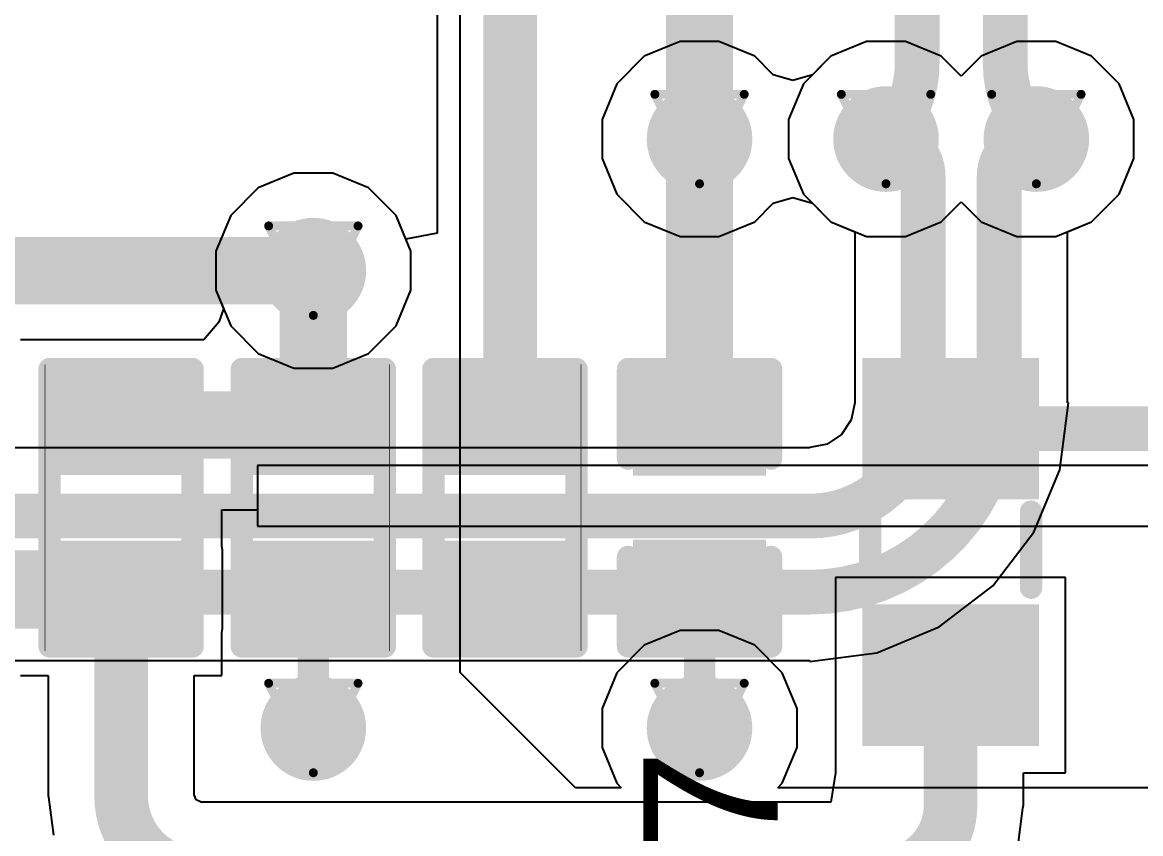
# Model space of a CAD drawing. Header units: inches. Extents: x 0 to 12.2, y 0 to 7.
# Drawn here: x 2.5551 to 2.8052, y 1.2097 to 1.3911 of the extents above; entities that cross this region are included whole.
import ezdxf

# ---------------------------------------------------------------- set-up
doc = ezdxf.new("R2010")
doc.units = ezdxf.units.IN
doc.header["$MEASUREMENT"] = 0
for name, color, linetype in [('Bottom Layer', 5, 'Continuous'), ('Drill Drawing', 1, 'Continuous'), ('Layer 1', 16, 'Continuous'), ('Layer 2', 76, 'Continuous'), ('Top Layer', 1, 'Continuous'), ('Top Overlay', 2, 'Continuous'), ('Top Paste', 8, 'Continuous'), ('Top Solder', 216, 'Continuous'), ('Via Holes', 16, 'Continuous')]:
    doc.layers.add(name, color=color, linetype=linetype)
doc.styles.add('Arial', font='', dxfattribs={"height": 0.2})
doc.styles.get('Arial').set_extended_font_data('Arial')

# ---------------------------------------------------------------- blocks, each defined once
blk = doc.blocks.new('R___0402_77')
at = {"layer": 'Top Layer'}
for points in [[(-0.0275, -0.0125), (-0.0275, 0.0125), (-0.0095, 0.0125), (-0.0095, -0.0125)], [(0.0095, -0.0125), (0.0095, 0.0125), (0.0275, 0.0125), (0.0275, -0.0125)]]:
    blk.add_hatch(color=1, dxfattribs=at).paths.add_polyline_path(points)
at = {"layer": 'Top Paste'}
for points in [[(-0.0275, -0.0125), (-0.0275, 0.0125), (-0.0095, 0.0125), (-0.0095, -0.0125)], [(0.0095, -0.0125), (0.0095, 0.0125), (0.0275, 0.0125), (0.0275, -0.0125)]]:
    blk.add_hatch(color=8, dxfattribs=at).paths.add_polyline_path(points)
at = {"layer": 'Top Solder'}
for points in [[(-0.02967, -0.01467), (-0.02967, 0.01467), (-0.00733, 0.01467), (-0.00733, -0.01467)], [(0.00733, -0.01467), (0.00733, 0.01467), (0.02967, 0.01467), (0.02967, -0.01467)]]:
    blk.add_hatch(color=216, dxfattribs=at).paths.add_polyline_path(points)
at = {"layer": 'Top Overlay'}
for points in [[(-0.031, 0.016, 0.005, 0.005, 0), (-0.031, -0.016, 0.005, 0.005, 0)], [(-0.031, 0.016, 0.005, 0.005, 0), (0.031, 0.016, 0.005, 0.005, 0)], [(0.031, 0.016, 0.005, 0.005, 0), (0.031, -0.016, 0.005, 0.005, 0)], [(0.031, -0.016, 0.005, 0.005, 0), (-0.031, -0.016, 0.005, 0.005, 0)], [(-0.032, -0.017, 0.000127, 0.000127, 0), (0.032, -0.017, 0.000127, 0.000127, 0)]]:
    blk.add_lwpolyline(points, format="xyseb", dxfattribs=at)
for points in [[(-0.03225, 0.016, 0.0025, 0.0025, 1), (-0.02975, 0.016, 0.0025, 0.0025, 1)], [(-0.03225, 0.016, 0.0025, 0.0025, 1), (-0.02975, 0.016, 0.0025, 0.0025, 1)], [(0.02975, 0.016, 0.0025, 0.0025, 1), (0.03225, 0.016, 0.0025, 0.0025, 1)], [(0.02975, 0.016, 0.0025, 0.0025, 1), (0.03225, 0.016, 0.0025, 0.0025, 1)], [(-0.03225, -0.016, 0.0025, 0.0025, 1), (-0.02975, -0.016, 0.0025, 0.0025, 1)], [(-0.03225, -0.016, 0.0025, 0.0025, 1), (-0.02975, -0.016, 0.0025, 0.0025, 1)], [(0.02975, -0.016, 0.0025, 0.0025, 1), (0.03225, -0.016, 0.0025, 0.0025, 1)], [(0.02975, -0.016, 0.0025, 0.0025, 1), (0.03225, -0.016, 0.0025, 0.0025, 1)], [(-0.03203, -0.017, 0.0000635, 0.0000635, 1), (-0.03197, -0.017, 0.0000635, 0.0000635, 1)], [(0.03197, -0.017, 0.0000635, 0.0000635, 1), (0.03203, -0.017, 0.0000635, 0.0000635, 1)]]:
    blk.add_lwpolyline(points, format="xyseb", close=True, dxfattribs=at)
blk = doc.blocks.new('R___0402_96')
at = {"layer": 'Top Layer'}
for points in [[(-0.0275, -0.0125), (-0.0275, 0.0125), (-0.0095, 0.0125), (-0.0095, -0.0125)], [(0.0095, -0.0125), (0.0095, 0.0125), (0.0275, 0.0125), (0.0275, -0.0125)]]:
    blk.add_hatch(color=1, dxfattribs=at).paths.add_polyline_path(points)
at = {"layer": 'Top Paste'}
for points in [[(-0.0275, -0.0125), (-0.0275, 0.0125), (-0.0095, 0.0125), (-0.0095, -0.0125)], [(0.0095, -0.0125), (0.0095, 0.0125), (0.0275, 0.0125), (0.0275, -0.0125)]]:
    blk.add_hatch(color=8, dxfattribs=at).paths.add_polyline_path(points)
at = {"layer": 'Top Solder'}
for points in [[(-0.02967, -0.01467), (-0.02967, 0.01467), (-0.00733, 0.01467), (-0.00733, -0.01467)], [(0.00733, -0.01467), (0.00733, 0.01467), (0.02967, 0.01467), (0.02967, -0.01467)]]:
    blk.add_hatch(color=216, dxfattribs=at).paths.add_polyline_path(points)
at = {"layer": 'Top Overlay'}
for points in [[(-0.031, 0.016, 0.005, 0.005, 0), (-0.031, -0.016, 0.005, 0.005, 0)], [(-0.031, 0.016, 0.005, 0.005, 0), (0.031, 0.016, 0.005, 0.005, 0)], [(0.031, 0.016, 0.005, 0.005, 0), (0.031, -0.016, 0.005, 0.005, 0)], [(-0.031, -0.016, 0.005, 0.005, 0), (0.031, -0.016, 0.005, 0.005, 0)], [(-0.032, -0.017, 0.000127, 0.000127, 0), (0.032, -0.017, 0.000127, 0.000127, 0)]]:
    blk.add_lwpolyline(points, format="xyseb", dxfattribs=at)
for points in [[(-0.03225, 0.016, 0.0025, 0.0025, 1), (-0.02975, 0.016, 0.0025, 0.0025, 1)], [(-0.03225, 0.016, 0.0025, 0.0025, 1), (-0.02975, 0.016, 0.0025, 0.0025, 1)], [(0.02975, 0.016, 0.0025, 0.0025, 1), (0.03225, 0.016, 0.0025, 0.0025, 1)], [(0.02975, 0.016, 0.0025, 0.0025, 1), (0.03225, 0.016, 0.0025, 0.0025, 1)], [(-0.03225, -0.016, 0.0025, 0.0025, 1), (-0.02975, -0.016, 0.0025, 0.0025, 1)], [(-0.03225, -0.016, 0.0025, 0.0025, 1), (-0.02975, -0.016, 0.0025, 0.0025, 1)], [(0.02975, -0.016, 0.0025, 0.0025, 1), (0.03225, -0.016, 0.0025, 0.0025, 1)], [(0.02975, -0.016, 0.0025, 0.0025, 1), (0.03225, -0.016, 0.0025, 0.0025, 1)], [(-0.03203, -0.017, 0.0000635, 0.0000635, 1), (-0.03197, -0.017, 0.0000635, 0.0000635, 1)], [(0.03197, -0.017, 0.0000635, 0.0000635, 1), (0.03203, -0.017, 0.0000635, 0.0000635, 1)]]:
    blk.add_lwpolyline(points, format="xyseb", close=True, dxfattribs=at)
blk = doc.blocks.new('R___0402_97')
at = {"layer": 'Top Layer'}
for points in [[(-0.0275, -0.0125), (-0.0275, 0.0125), (-0.0095, 0.0125), (-0.0095, -0.0125)], [(0.0095, -0.0125), (0.0095, 0.0125), (0.0275, 0.0125), (0.0275, -0.0125)]]:
    blk.add_hatch(color=1, dxfattribs=at).paths.add_polyline_path(points)
at = {"layer": 'Top Paste'}
for points in [[(-0.0275, -0.0125), (-0.0275, 0.0125), (-0.0095, 0.0125), (-0.0095, -0.0125)], [(0.0095, -0.0125), (0.0095, 0.0125), (0.0275, 0.0125), (0.0275, -0.0125)]]:
    blk.add_hatch(color=8, dxfattribs=at).paths.add_polyline_path(points)
at = {"layer": 'Top Solder'}
for points in [[(-0.02967, -0.01467), (-0.02967, 0.01467), (-0.00733, 0.01467), (-0.00733, -0.01467)], [(0.00733, -0.01467), (0.00733, 0.01467), (0.02967, 0.01467), (0.02967, -0.01467)]]:
    blk.add_hatch(color=216, dxfattribs=at).paths.add_polyline_path(points)
at = {"layer": 'Top Overlay'}
for points in [[(-0.031, -0.016, 0.005, 0.005, 0), (-0.031, 0.016, 0.005, 0.005, 0)], [(0.031, 0.016, 0.005, 0.005, 0), (-0.031, 0.016, 0.005, 0.005, 0)], [(0.031, -0.016, 0.005, 0.005, 0), (0.031, 0.016, 0.005, 0.005, 0)], [(0.031, -0.016, 0.005, 0.005, 0), (-0.031, -0.016, 0.005, 0.005, 0)], [(0.032, -0.017, 0.000127, 0.000127, 0), (-0.032, -0.017, 0.000127, 0.000127, 0)]]:
    blk.add_lwpolyline(points, format="xyseb", dxfattribs=at)
for points in [[(-0.03225, 0.016, 0.0025, 0.0025, 1), (-0.02975, 0.016, 0.0025, 0.0025, 1)], [(-0.03225, 0.016, 0.0025, 0.0025, 1), (-0.02975, 0.016, 0.0025, 0.0025, 1)], [(0.02975, 0.016, 0.0025, 0.0025, 1), (0.03225, 0.016, 0.0025, 0.0025, 1)], [(0.02975, 0.016, 0.0025, 0.0025, 1), (0.03225, 0.016, 0.0025, 0.0025, 1)], [(-0.03225, -0.016, 0.0025, 0.0025, 1), (-0.02975, -0.016, 0.0025, 0.0025, 1)], [(-0.03225, -0.016, 0.0025, 0.0025, 1), (-0.02975, -0.016, 0.0025, 0.0025, 1)], [(0.02975, -0.016, 0.0025, 0.0025, 1), (0.03225, -0.016, 0.0025, 0.0025, 1)], [(0.02975, -0.016, 0.0025, 0.0025, 1), (0.03225, -0.016, 0.0025, 0.0025, 1)], [(-0.03203, -0.017, 0.0000635, 0.0000635, 1), (-0.03197, -0.017, 0.0000635, 0.0000635, 1)], [(0.03197, -0.017, 0.0000635, 0.0000635, 1), (0.03203, -0.017, 0.0000635, 0.0000635, 1)]]:
    blk.add_lwpolyline(points, format="xyseb", close=True, dxfattribs=at)
blk = doc.blocks.new('IND_0603__1608_M_______196')
at = {"layer": 'Top Layer'}
for points in [[(-0.03937, 0.01575), (-0.01575, 0.01575), (-0.01575, -0.01575), (-0.03937, -0.01575)], [(0.01575, 0.01575), (0.03937, 0.01575), (0.03937, -0.01575), (0.01575, -0.01575)]]:
    blk.add_hatch(color=1, dxfattribs=at).paths.add_polyline_path(points)
at = {"layer": 'Top Paste'}
for points in [[(-0.03937, 0.01575), (-0.01575, 0.01575), (-0.01575, -0.01575), (-0.03937, -0.01575)], [(0.01575, 0.01575), (0.03937, 0.01575), (0.03937, -0.01575), (0.01575, -0.01575)]]:
    blk.add_hatch(color=8, dxfattribs=at).paths.add_polyline_path(points)
at = {"layer": 'Top Solder'}
for points in [[(-0.04337, 0.01975), (-0.01175, 0.01975), (-0.01175, -0.01975), (-0.04337, -0.01975)], [(0.01175, 0.01975), (0.04337, 0.01975), (0.04337, -0.01975), (0.01175, -0.01975)]]:
    blk.add_hatch(color=216, dxfattribs=at).paths.add_polyline_path(points)
at = {"layer": 'Top Overlay'}
for points in [[(0.009, 0.018, 0.005, 0.005, 0), (-0.008, 0.018, 0.005, 0.005, 0)], [(0.009, -0.018, 0.005, 0.005, 0), (-0.008, -0.018, 0.005, 0.005, 0)]]:
    blk.add_lwpolyline(points, format="xyseb", dxfattribs=at)
for points in [[(-0.00925, 0.018, 0.0025, 0.0025, 1), (-0.00675, 0.018, 0.0025, 0.0025, 1)], [(0.00775, 0.018, 0.0025, 0.0025, 1), (0.01025, 0.018, 0.0025, 0.0025, 1)], [(-0.00925, -0.018, 0.0025, 0.0025, 1), (-0.00675, -0.018, 0.0025, 0.0025, 1)], [(0.00775, -0.018, 0.0025, 0.0025, 1), (0.01025, -0.018, 0.0025, 0.0025, 1)]]:
    blk.add_lwpolyline(points, format="xyseb", close=True, dxfattribs=at)
blk = doc.blocks.new('C___0402_239')
at = {"layer": 'Top Layer'}
for points in [[(-0.0275, -0.0125), (-0.0275, 0.0125), (-0.0095, 0.0125), (-0.0095, -0.0125)], [(0.0095, -0.0125), (0.0095, 0.0125), (0.0275, 0.0125), (0.0275, -0.0125)]]:
    blk.add_hatch(color=1, dxfattribs=at).paths.add_polyline_path(points)
at = {"layer": 'Top Paste'}
for points in [[(-0.0275, -0.0125), (-0.0275, 0.0125), (-0.0095, 0.0125), (-0.0095, -0.0125)], [(0.0095, -0.0125), (0.0095, 0.0125), (0.0275, 0.0125), (0.0275, -0.0125)]]:
    blk.add_hatch(color=8, dxfattribs=at).paths.add_polyline_path(points)
at = {"layer": 'Top Solder'}
for points in [[(-0.02986, -0.01486), (-0.02986, 0.01486), (-0.00714, 0.01486), (-0.00714, -0.01486)], [(0.00714, -0.01486), (0.00714, 0.01486), (0.02986, 0.01486), (0.02986, -0.01486)]]:
    blk.add_hatch(color=216, dxfattribs=at).paths.add_polyline_path(points)
at = {"layer": 'Top Overlay'}
for points in [[(-0.031, 0.016, 0.005, 0.005, 0), (-0.011, 0.016, 0.005, 0.005, 0)], [(-0.031, 0.016, 0.005, 0.005, 0), (-0.031, -0.016, 0.005, 0.005, 0)], [(0.011, 0.016, 0.005, 0.005, 0), (0.031, 0.016, 0.005, 0.005, 0)], [(0.031, 0.016, 0.005, 0.005, 0), (0.031, -0.016, 0.005, 0.005, 0)], [(-0.011, -0.016, 0.005, 0.005, 0), (-0.031, -0.016, 0.005, 0.005, 0)], [(0.031, -0.016, 0.005, 0.005, 0), (0.011, -0.016, 0.005, 0.005, 0)]]:
    blk.add_lwpolyline(points, format="xyseb", dxfattribs=at)
for points in [[(-0.03225, 0.016, 0.0025, 0.0025, 1), (-0.02975, 0.016, 0.0025, 0.0025, 1)], [(-0.03225, 0.016, 0.0025, 0.0025, 1), (-0.02975, 0.016, 0.0025, 0.0025, 1)], [(-0.01225, 0.016, 0.0025, 0.0025, 1), (-0.00975, 0.016, 0.0025, 0.0025, 1)], [(0.00975, 0.016, 0.0025, 0.0025, 1), (0.01225, 0.016, 0.0025, 0.0025, 1)], [(0.02975, 0.016, 0.0025, 0.0025, 1), (0.03225, 0.016, 0.0025, 0.0025, 1)], [(0.02975, 0.016, 0.0025, 0.0025, 1), (0.03225, 0.016, 0.0025, 0.0025, 1)], [(-0.03225, -0.016, 0.0025, 0.0025, 1), (-0.02975, -0.016, 0.0025, 0.0025, 1)], [(-0.03225, -0.016, 0.0025, 0.0025, 1), (-0.02975, -0.016, 0.0025, 0.0025, 1)], [(-0.01225, -0.016, 0.0025, 0.0025, 1), (-0.00975, -0.016, 0.0025, 0.0025, 1)], [(0.00975, -0.016, 0.0025, 0.0025, 1), (0.01225, -0.016, 0.0025, 0.0025, 1)], [(0.02975, -0.016, 0.0025, 0.0025, 1), (0.03225, -0.016, 0.0025, 0.0025, 1)], [(0.02975, -0.016, 0.0025, 0.0025, 1), (0.03225, -0.016, 0.0025, 0.0025, 1)]]:
    blk.add_lwpolyline(points, format="xyseb", close=True, dxfattribs=at)

msp = doc.modelspace()

# ---------------------------------------------------------------- hatches: boundary and pattern name
at = {"layer": 'Bottom Layer'}
h = msp.add_hatch(color=5, dxfattribs=at)
edge = h.paths.add_edge_path()
edge.add_arc((2.70652, 1.365), 0.01181, 0, 360)
h = msp.add_hatch(color=5, dxfattribs=at)
edge = h.paths.add_edge_path()
edge.add_arc((2.74823, 1.365), 0.01181, 0, 360)
h = msp.add_hatch(color=5, dxfattribs=at)
edge = h.paths.add_edge_path()
edge.add_arc((2.78186, 1.365), 0.01181, 0, 360)
h = msp.add_hatch(color=5, dxfattribs=at)
edge = h.paths.add_edge_path()
edge.add_arc((2.62014, 1.33558), 0.01181, 0, 360)
h = msp.add_hatch(color=5, dxfattribs=at)
edge = h.paths.add_edge_path()
edge.add_arc((2.62014, 1.23334), 0.01181, 0, 360)
h = msp.add_hatch(color=5, dxfattribs=at)
edge = h.paths.add_edge_path()
edge.add_arc((2.70652, 1.23334), 0.01181, 0, 360)
at = {"layer": 'Layer 1'}
h = msp.add_hatch(color=16, dxfattribs=at)
edge = h.paths.add_edge_path()
edge.add_arc((2.70652, 1.365), 0.01181, 0, 360)
h = msp.add_hatch(color=16, dxfattribs=at)
edge = h.paths.add_edge_path()
edge.add_arc((2.74823, 1.365), 0.01181, 0, 360)
h = msp.add_hatch(color=16, dxfattribs=at)
edge = h.paths.add_edge_path()
edge.add_arc((2.78186, 1.365), 0.01181, 0, 360)
h = msp.add_hatch(color=16, dxfattribs=at)
edge = h.paths.add_edge_path()
edge.add_arc((2.62014, 1.33558), 0.01181, 0, 360)
h = msp.add_hatch(color=16, dxfattribs=at)
edge = h.paths.add_edge_path()
edge.add_arc((2.62014, 1.23334), 0.01181, 0, 360)
h = msp.add_hatch(color=16, dxfattribs=at)
edge = h.paths.add_edge_path()
edge.add_arc((2.70652, 1.23334), 0.01181, 0, 360)
at = {"layer": 'Layer 2'}
h = msp.add_hatch(color=76, dxfattribs=at)
edge = h.paths.add_edge_path()
edge.add_arc((2.70652, 1.365), 0.01181, 0, 360)
h = msp.add_hatch(color=76, dxfattribs=at)
edge = h.paths.add_edge_path()
edge.add_arc((2.74823, 1.365), 0.01181, 0, 360)
h = msp.add_hatch(color=76, dxfattribs=at)
edge = h.paths.add_edge_path()
edge.add_arc((2.78186, 1.365), 0.01181, 0, 360)
h = msp.add_hatch(color=76, dxfattribs=at)
edge = h.paths.add_edge_path()
edge.add_arc((2.62014, 1.33558), 0.01181, 0, 360)
h = msp.add_hatch(color=76, dxfattribs=at)
edge = h.paths.add_edge_path()
edge.add_arc((2.62014, 1.23334), 0.01181, 0, 360)
h = msp.add_hatch(color=76, dxfattribs=at)
edge = h.paths.add_edge_path()
edge.add_arc((2.70652, 1.23334), 0.01181, 0, 360)
at = {"layer": 'Top Layer'}
h = msp.add_hatch(color=1, dxfattribs=at)
edge = h.paths.add_edge_path()
edge.add_arc((2.70652, 1.365), 0.01181, 0, 360)
h = msp.add_hatch(color=1, dxfattribs=at)
edge = h.paths.add_edge_path()
edge.add_arc((2.74823, 1.365), 0.01181, 0, 360)
h = msp.add_hatch(color=1, dxfattribs=at)
edge = h.paths.add_edge_path()
edge.add_arc((2.78186, 1.365), 0.01181, 0, 360)
h = msp.add_hatch(color=1, dxfattribs=at)
edge = h.paths.add_edge_path()
edge.add_arc((2.62014, 1.33558), 0.01181, 0, 360)
msp.add_hatch(color=1, dxfattribs=at).paths.add_polyline_path([(2.422, 1.25558), (2.58964, 1.25558), (2.58964, 1.27308), (2.422, 1.27308)])
h = msp.add_hatch(color=1, dxfattribs=at)
edge = h.paths.add_edge_path()
edge.add_arc((2.62014, 1.23334), 0.01181, 0, 360)
h = msp.add_hatch(color=1, dxfattribs=at)
edge = h.paths.add_edge_path()
edge.add_arc((2.70652, 1.23334), 0.01181, 0, 360)
at = {"layer": 'Via Holes'}
h = msp.add_hatch(color=7, dxfattribs=at)
edge = h.paths.add_edge_path()
edge.add_arc((2.70652, 1.365), 0.00591, 0, 360)
h = msp.add_hatch(color=7, dxfattribs=at)
edge = h.paths.add_edge_path()
edge.add_arc((2.74823, 1.365), 0.00591, 0, 360)
h = msp.add_hatch(color=7, dxfattribs=at)
edge = h.paths.add_edge_path()
edge.add_arc((2.78186, 1.365), 0.00591, 0, 360)
h = msp.add_hatch(color=7, dxfattribs=at)
edge = h.paths.add_edge_path()
edge.add_arc((2.62014, 1.33558), 0.00591, 0, 360)
h = msp.add_hatch(color=7, dxfattribs=at)
edge = h.paths.add_edge_path()
edge.add_arc((2.62014, 1.23334), 0.00591, 0, 360)
h = msp.add_hatch(color=7, dxfattribs=at)
edge = h.paths.add_edge_path()
edge.add_arc((2.70652, 1.23334), 0.00591, 0, 360)

# ---------------------------------------------------------------- linework, layer by layer
at = {"layer": 'Bottom Layer'}
for p, q in [((2.70218, 1.38681), (2.69416, 1.38349)), ((2.71086, 1.38681), (2.70218, 1.38681)), ((2.71887, 1.38349), (2.71086, 1.38681)), ((2.7439, 1.38681), (2.73588, 1.38349)), ((2.75257, 1.38681), (2.7439, 1.38681)), ((2.76059, 1.38349), (2.75257, 1.38681)), ((2.77752, 1.38681), (2.7695, 1.38349)), ((2.78619, 1.38681), (2.77752, 1.38681)), ((2.79421, 1.38349), (2.78619, 1.38681)), ((2.69416, 1.38349), (2.68803, 1.37735)), ((2.723, 1.37936), (2.71887, 1.38349)), ((2.73588, 1.38349), (2.73175, 1.37936)), ((2.76504, 1.37903), (2.76059, 1.38349)), ((2.7695, 1.38349), (2.76504, 1.37903)), ((2.80035, 1.37735), (2.79421, 1.38349)), ((2.72738, 1.37806), (2.723, 1.37936)), ((2.73175, 1.37936), (2.72738, 1.37806)), ((2.68803, 1.37735), (2.68471, 1.36934)), ((2.80367, 1.36934), (2.80035, 1.37735)), ((2.68471, 1.36934), (2.68471, 1.36066)), ((2.80367, 1.36066), (2.80367, 1.36934)), ((2.68471, 1.36066), (2.68803, 1.35265)), ((2.80035, 1.35265), (2.80367, 1.36066)), ((2.6158, 1.35739), (2.60778, 1.35407)), ((2.62448, 1.35739), (2.6158, 1.35739)), ((2.63249, 1.35407), (2.62448, 1.35739)), ((2.60778, 1.35407), (2.60165, 1.34793)), ((2.63863, 1.34793), (2.63249, 1.35407)), ((2.68803, 1.35265), (2.69416, 1.34651)), ((2.723, 1.35064), (2.72738, 1.35194)), ((2.72738, 1.35194), (2.73175, 1.35064)), ((2.79421, 1.34651), (2.80035, 1.35265)), ((2.71887, 1.34651), (2.723, 1.35064)), ((2.73175, 1.35064), (2.73588, 1.34651)), ((2.60165, 1.34793), (2.59833, 1.33992)), ((2.64195, 1.33992), (2.63863, 1.34793)), ((2.69416, 1.34651), (2.70218, 1.34319)), ((2.71086, 1.34319), (2.71887, 1.34651)), ((2.73588, 1.34651), (2.74125, 1.34428)), ((2.78884, 1.34428), (2.79421, 1.34651)), ((2.70218, 1.34319), (2.71086, 1.34319)), ((2.74125, 1.34428), (2.74125, 1.30604)), ((2.78884, 1.30604), (2.78884, 1.34428)), ((2.59833, 1.33992), (2.59833, 1.33124)), ((2.64195, 1.33124), (2.64195, 1.33992)), ((2.59833, 1.33124), (2.60165, 1.32322)), ((2.63863, 1.32322), (2.64195, 1.33124)), ((2.60165, 1.32322), (2.60778, 1.31709)), ((2.63249, 1.31709), (2.63863, 1.32322)), ((2.60778, 1.31709), (2.6158, 1.31377)), ((2.62448, 1.31377), (2.63249, 1.31709)), ((2.6158, 1.31377), (2.62448, 1.31377)), ((2.74124, 1.30604), (2.74047, 1.3022)), ((2.74125, 1.30604), (2.74124, 1.30604)), ((2.78707, 1.29107), (2.78904, 1.30604)), ((2.78904, 1.30604), (2.78884, 1.30604)), ((2.74047, 1.3022), (2.7383, 1.29895)), ((2.7383, 1.29895), (2.73505, 1.29678)), ((2.73121, 1.296), (2.41359, 1.296)), ((2.73505, 1.29678), (2.73121, 1.29602)), ((2.73121, 1.29602), (2.73121, 1.296)), ((2.78129, 1.27713), (2.78707, 1.29107)), ((2.7721, 1.26515), (2.78129, 1.27713)), ((2.76013, 1.25596), (2.7721, 1.26515)), ((2.74618, 1.25018), (2.76013, 1.25596)), ((2.41359, 1.24841), (2.73121, 1.24841)), ((2.73121, 1.24821), (2.74618, 1.25018)), ((2.73121, 1.24841), (2.73121, 1.24821))]:
    msp.add_line(p, q, dxfattribs=at)
for points in [[(2.74823, 1.365, 0.01, 0.01, -0.414214), (2.75654, 1.35669, 0.01, 0.01, 0)], [(2.77354, 1.35669, 0.01, 0.01, -0.414214), (2.78186, 1.365, 0.01, 0.01, 0)], [(2.75654, 1.30604, 0.01, 0.01, 0), (2.75654, 1.35669, 0.01, 0.01, 0)], [(2.77354, 1.30604, 0.01, 0.01, 0), (2.77354, 1.35669, 0.01, 0.01, 0)], [(2.77354, 1.30604, 0.01, 0.01, -0.414214), (2.73121, 1.26371, 0.01, 0.01, 0)], [(2.75654, 1.30604, 0.01, 0.01, -0.414214), (2.73121, 1.28071, 0.01, 0.01, 0)], [(2.43857, 1.28071, 0.01, 0.01, 0), (2.60459, 1.28071, 0.01, 0.01, 0)], [(2.60459, 1.28071, 0.01, 0.01, 0), (2.73121, 1.28071, 0.01, 0.01, 0)], [(2.41359, 1.26371, 0.01, 0.01, 0), (2.73121, 1.26371, 0.01, 0.01, 0)]]:
    msp.add_lwpolyline(points, format="xyseb", dxfattribs=at)
for points in [[(2.74573, 1.365, 0.005, 0.005, 1), (2.75073, 1.365, 0.005, 0.005, 1)], [(2.77936, 1.365, 0.005, 0.005, 1), (2.78436, 1.365, 0.005, 0.005, 1)], [(2.75404, 1.35669, 0.005, 0.005, 1), (2.75904, 1.35669, 0.005, 0.005, 1)], [(2.75404, 1.35669, 0.005, 0.005, 1), (2.75904, 1.35669, 0.005, 0.005, 1)], [(2.77104, 1.35669, 0.005, 0.005, 1), (2.77604, 1.35669, 0.005, 0.005, 1)], [(2.77104, 1.35669, 0.005, 0.005, 1), (2.77604, 1.35669, 0.005, 0.005, 1)], [(2.75404, 1.30604, 0.005, 0.005, 1), (2.75904, 1.30604, 0.005, 0.005, 1)], [(2.75404, 1.30604, 0.005, 0.005, 1), (2.75904, 1.30604, 0.005, 0.005, 1)], [(2.77104, 1.30604, 0.005, 0.005, 1), (2.77604, 1.30604, 0.005, 0.005, 1)], [(2.77104, 1.30604, 0.005, 0.005, 1), (2.77604, 1.30604, 0.005, 0.005, 1)], [(2.60209, 1.28071, 0.005, 0.005, 1), (2.60709, 1.28071, 0.005, 0.005, 1)], [(2.60209, 1.28071, 0.005, 0.005, 1), (2.60709, 1.28071, 0.005, 0.005, 1)], [(2.72871, 1.28071, 0.005, 0.005, 1), (2.73371, 1.28071, 0.005, 0.005, 1)], [(2.72871, 1.28071, 0.005, 0.005, 1), (2.73371, 1.28071, 0.005, 0.005, 1)], [(2.72871, 1.26371, 0.005, 0.005, 1), (2.73371, 1.26371, 0.005, 0.005, 1)], [(2.72871, 1.26371, 0.005, 0.005, 1), (2.73371, 1.26371, 0.005, 0.005, 1)]]:
    msp.add_lwpolyline(points, format="xyseb", close=True, dxfattribs=at)
at = {"layer": 'Drill Drawing'}
for points in [[(2.69652, 1.375, 0.002, 0.002, 0), (2.71652, 1.375, 0.002, 0.002, 0)], [(2.69652, 1.375, 0.002, 0.002, 0), (2.70652, 1.355, 0.002, 0.002, 0)], [(2.70652, 1.355, 0.002, 0.002, 0), (2.71652, 1.375, 0.002, 0.002, 0)], [(2.73823, 1.375, 0.002, 0.002, 0), (2.75823, 1.375, 0.002, 0.002, 0)], [(2.73823, 1.375, 0.002, 0.002, 0), (2.74823, 1.355, 0.002, 0.002, 0)], [(2.74823, 1.355, 0.002, 0.002, 0), (2.75823, 1.375, 0.002, 0.002, 0)], [(2.77186, 1.375, 0.002, 0.002, 0), (2.79186, 1.375, 0.002, 0.002, 0)], [(2.77186, 1.375, 0.002, 0.002, 0), (2.78186, 1.355, 0.002, 0.002, 0)], [(2.78186, 1.355, 0.002, 0.002, 0), (2.79186, 1.375, 0.002, 0.002, 0)], [(2.61014, 1.34558, 0.002, 0.002, 0), (2.63014, 1.34558, 0.002, 0.002, 0)], [(2.61014, 1.34558, 0.002, 0.002, 0), (2.62014, 1.32558, 0.002, 0.002, 0)], [(2.62014, 1.32558, 0.002, 0.002, 0), (2.63014, 1.34558, 0.002, 0.002, 0)], [(2.61014, 1.24334, 0.002, 0.002, 0), (2.63014, 1.24334, 0.002, 0.002, 0)], [(2.61014, 1.24334, 0.002, 0.002, 0), (2.62014, 1.22334, 0.002, 0.002, 0)], [(2.62014, 1.22334, 0.002, 0.002, 0), (2.63014, 1.24334, 0.002, 0.002, 0)], [(2.69652, 1.24334, 0.002, 0.002, 0), (2.71652, 1.24334, 0.002, 0.002, 0)], [(2.69652, 1.24334, 0.002, 0.002, 0), (2.70652, 1.22334, 0.002, 0.002, 0)], [(2.70652, 1.22334, 0.002, 0.002, 0), (2.71652, 1.24334, 0.002, 0.002, 0)]]:
    msp.add_lwpolyline(points, format="xyseb", dxfattribs=at)
for points in [[(2.69602, 1.375, 0.001, 0.001, 1), (2.69702, 1.375, 0.001, 0.001, 1)], [(2.69602, 1.375, 0.001, 0.001, 1), (2.69702, 1.375, 0.001, 0.001, 1)], [(2.71602, 1.375, 0.001, 0.001, 1), (2.71702, 1.375, 0.001, 0.001, 1)], [(2.71602, 1.375, 0.001, 0.001, 1), (2.71702, 1.375, 0.001, 0.001, 1)], [(2.73773, 1.375, 0.001, 0.001, 1), (2.73873, 1.375, 0.001, 0.001, 1)], [(2.73773, 1.375, 0.001, 0.001, 1), (2.73873, 1.375, 0.001, 0.001, 1)], [(2.75773, 1.375, 0.001, 0.001, 1), (2.75873, 1.375, 0.001, 0.001, 1)], [(2.75773, 1.375, 0.001, 0.001, 1), (2.75873, 1.375, 0.001, 0.001, 1)], [(2.77136, 1.375, 0.001, 0.001, 1), (2.77236, 1.375, 0.001, 0.001, 1)], [(2.77136, 1.375, 0.001, 0.001, 1), (2.77236, 1.375, 0.001, 0.001, 1)], [(2.79136, 1.375, 0.001, 0.001, 1), (2.79236, 1.375, 0.001, 0.001, 1)], [(2.79136, 1.375, 0.001, 0.001, 1), (2.79236, 1.375, 0.001, 0.001, 1)], [(2.70602, 1.355, 0.001, 0.001, 1), (2.70702, 1.355, 0.001, 0.001, 1)], [(2.70602, 1.355, 0.001, 0.001, 1), (2.70702, 1.355, 0.001, 0.001, 1)], [(2.74773, 1.355, 0.001, 0.001, 1), (2.74873, 1.355, 0.001, 0.001, 1)], [(2.74773, 1.355, 0.001, 0.001, 1), (2.74873, 1.355, 0.001, 0.001, 1)], [(2.78136, 1.355, 0.001, 0.001, 1), (2.78236, 1.355, 0.001, 0.001, 1)], [(2.78136, 1.355, 0.001, 0.001, 1), (2.78236, 1.355, 0.001, 0.001, 1)], [(2.60964, 1.34558, 0.001, 0.001, 1), (2.61064, 1.34558, 0.001, 0.001, 1)], [(2.60964, 1.34558, 0.001, 0.001, 1), (2.61064, 1.34558, 0.001, 0.001, 1)], [(2.62964, 1.34558, 0.001, 0.001, 1), (2.63064, 1.34558, 0.001, 0.001, 1)], [(2.62964, 1.34558, 0.001, 0.001, 1), (2.63064, 1.34558, 0.001, 0.001, 1)], [(2.61964, 1.32558, 0.001, 0.001, 1), (2.62064, 1.32558, 0.001, 0.001, 1)], [(2.61964, 1.32558, 0.001, 0.001, 1), (2.62064, 1.32558, 0.001, 0.001, 1)], [(2.60964, 1.24334, 0.001, 0.001, 1), (2.61064, 1.24334, 0.001, 0.001, 1)], [(2.60964, 1.24334, 0.001, 0.001, 1), (2.61064, 1.24334, 0.001, 0.001, 1)], [(2.62964, 1.24334, 0.001, 0.001, 1), (2.63064, 1.24334, 0.001, 0.001, 1)], [(2.62964, 1.24334, 0.001, 0.001, 1), (2.63064, 1.24334, 0.001, 0.001, 1)], [(2.69602, 1.24334, 0.001, 0.001, 1), (2.69702, 1.24334, 0.001, 0.001, 1)], [(2.69602, 1.24334, 0.001, 0.001, 1), (2.69702, 1.24334, 0.001, 0.001, 1)], [(2.71602, 1.24334, 0.001, 0.001, 1), (2.71702, 1.24334, 0.001, 0.001, 1)], [(2.71602, 1.24334, 0.001, 0.001, 1), (2.71702, 1.24334, 0.001, 0.001, 1)], [(2.61964, 1.22334, 0.001, 0.001, 1), (2.62064, 1.22334, 0.001, 0.001, 1)], [(2.61964, 1.22334, 0.001, 0.001, 1), (2.62064, 1.22334, 0.001, 0.001, 1)], [(2.70602, 1.22334, 0.001, 0.001, 1), (2.70702, 1.22334, 0.001, 0.001, 1)], [(2.70602, 1.22334, 0.001, 0.001, 1), (2.70702, 1.22334, 0.001, 0.001, 1)]]:
    msp.add_lwpolyline(points, format="xyseb", close=True, dxfattribs=at)
at = {"layer": 'Layer 1'}
for p, q in [((2.70218, 1.38681), (2.69416, 1.38349)), ((2.71086, 1.38681), (2.70218, 1.38681)), ((2.71887, 1.38349), (2.71086, 1.38681)), ((2.7439, 1.38681), (2.73588, 1.38349)), ((2.75257, 1.38681), (2.7439, 1.38681)), ((2.76059, 1.38349), (2.75257, 1.38681)), ((2.77752, 1.38681), (2.7695, 1.38349)), ((2.78619, 1.38681), (2.77752, 1.38681)), ((2.79421, 1.38349), (2.78619, 1.38681)), ((2.69416, 1.38349), (2.68803, 1.37735)), ((2.723, 1.37936), (2.71887, 1.38349)), ((2.73588, 1.38349), (2.73175, 1.37936)), ((2.76504, 1.37903), (2.76059, 1.38349)), ((2.7695, 1.38349), (2.76504, 1.37903)), ((2.80035, 1.37735), (2.79421, 1.38349)), ((2.72738, 1.37806), (2.723, 1.37936)), ((2.73175, 1.37936), (2.72738, 1.37806)), ((2.68803, 1.37735), (2.68471, 1.36934)), ((2.80367, 1.36934), (2.80035, 1.37735)), ((2.68471, 1.36934), (2.68471, 1.36066)), ((2.80367, 1.36066), (2.80367, 1.36934)), ((2.68471, 1.36066), (2.68803, 1.35265)), ((2.80035, 1.35265), (2.80367, 1.36066)), ((2.6158, 1.35739), (2.60778, 1.35407)), ((2.62448, 1.35739), (2.6158, 1.35739)), ((2.63249, 1.35407), (2.62448, 1.35739)), ((2.60778, 1.35407), (2.60165, 1.34793)), ((2.63863, 1.34793), (2.63249, 1.35407)), ((2.68803, 1.35265), (2.69416, 1.34651)), ((2.723, 1.35064), (2.72738, 1.35194)), ((2.72738, 1.35194), (2.73175, 1.35064)), ((2.76059, 1.34651), (2.76504, 1.35097)), ((2.76504, 1.35097), (2.7695, 1.34651)), ((2.79421, 1.34651), (2.80035, 1.35265)), ((2.71887, 1.34651), (2.723, 1.35064)), ((2.73175, 1.35064), (2.73588, 1.34651)), ((2.60165, 1.34793), (2.59833, 1.33992)), ((2.64195, 1.33992), (2.63863, 1.34793)), ((2.69416, 1.34651), (2.70218, 1.34319)), ((2.71086, 1.34319), (2.71887, 1.34651)), ((2.73588, 1.34651), (2.7439, 1.34319)), ((2.75257, 1.34319), (2.76059, 1.34651)), ((2.7695, 1.34651), (2.77752, 1.34319)), ((2.78619, 1.34319), (2.79421, 1.34651)), ((2.70218, 1.34319), (2.71086, 1.34319)), ((2.7439, 1.34319), (2.75257, 1.34319)), ((2.77752, 1.34319), (2.78619, 1.34319)), ((2.59833, 1.33992), (2.59833, 1.33124)), ((2.64195, 1.33124), (2.64195, 1.33992)), ((2.59833, 1.33124), (2.60165, 1.32322)), ((2.63863, 1.32322), (2.64195, 1.33124)), ((2.60165, 1.32322), (2.60778, 1.31709)), ((2.63249, 1.31709), (2.63863, 1.32322)), ((2.60778, 1.31709), (2.6158, 1.31377)), ((2.62448, 1.31377), (2.63249, 1.31709)), ((2.6158, 1.31377), (2.62448, 1.31377))]:
    msp.add_line(p, q, dxfattribs=at)
at = {"layer": 'Layer 2'}
for p, q in [((2.653, 1.24575), (2.653, 1.40808)), ((2.7439, 1.38681), (2.73588, 1.38349)), ((2.75257, 1.38681), (2.7439, 1.38681)), ((2.76059, 1.38349), (2.75257, 1.38681)), ((2.77752, 1.38681), (2.7695, 1.38349)), ((2.78619, 1.38681), (2.77752, 1.38681)), ((2.79421, 1.38349), (2.78619, 1.38681)), ((2.73588, 1.38349), (2.72974, 1.37735)), ((2.76504, 1.37903), (2.76059, 1.38349)), ((2.7695, 1.38349), (2.76504, 1.37903)), ((2.80035, 1.37735), (2.79421, 1.38349)), ((2.72974, 1.37735), (2.72642, 1.36934)), ((2.80367, 1.36934), (2.80035, 1.37735)), ((2.72642, 1.36934), (2.72642, 1.36066)), ((2.80367, 1.36066), (2.80367, 1.36934)), ((2.72642, 1.36066), (2.72974, 1.35265)), ((2.80035, 1.35265), (2.80367, 1.36066)), ((2.72974, 1.35265), (2.73588, 1.34651)), ((2.76059, 1.34651), (2.76504, 1.35097)), ((2.76504, 1.35097), (2.7695, 1.34651)), ((2.79421, 1.34651), (2.80035, 1.35265)), ((2.73588, 1.34651), (2.7439, 1.34319)), ((2.75257, 1.34319), (2.76059, 1.34651)), ((2.7695, 1.34651), (2.77752, 1.34319)), ((2.78619, 1.34319), (2.79421, 1.34651)), ((2.7439, 1.34319), (2.75257, 1.34319)), ((2.77752, 1.34319), (2.78619, 1.34319)), ((2.70218, 1.25515), (2.69416, 1.25183)), ((2.71086, 1.25515), (2.70218, 1.25515)), ((2.71887, 1.25183), (2.71086, 1.25515)), ((2.69416, 1.25183), (2.68803, 1.2457)), ((2.72501, 1.2457), (2.71887, 1.25183)), ((2.67875, 1.22), (2.653, 1.24575)), ((2.68803, 1.2457), (2.68471, 1.23768)), ((2.72833, 1.23768), (2.72501, 1.2457)), ((2.68471, 1.23768), (2.68471, 1.229)), ((2.72833, 1.229), (2.72833, 1.23768)), ((2.68471, 1.229), (2.68803, 1.22099)), ((2.72501, 1.22099), (2.72833, 1.229)), ((2.68803, 1.22099), (2.68901, 1.22)), ((2.72402, 1.22), (2.72501, 1.22099)), ((2.68901, 1.22), (2.67875, 1.22)), ((3.22, 1.22), (2.72402, 1.22))]:
    msp.add_line(p, q, dxfattribs=at)
msp.add_lwpolyline([(2.39325, 1.33558, 0.015, 0.015, 0), (2.62014, 1.33558, 0.015, 0.015, 0)], format="xyseb", dxfattribs=at)
msp.add_lwpolyline([(2.61639, 1.33558, 0.0075, 0.0075, 1), (2.62389, 1.33558, 0.0075, 0.0075, 1)], format="xyseb", close=True, dxfattribs=at)
at = {"layer": 'Top Layer'}
for p, q in [((2.64784, 1.47688), (2.64784, 1.34398)), ((2.6158, 1.35739), (2.60778, 1.35407)), ((2.62448, 1.35739), (2.6158, 1.35739)), ((2.63249, 1.35407), (2.62448, 1.35739)), ((2.60778, 1.35407), (2.60165, 1.34793)), ((2.63863, 1.34793), (2.63249, 1.35407)), ((2.60165, 1.34793), (2.59833, 1.33992)), ((2.64084, 1.34259), (2.63863, 1.34793)), ((2.64784, 1.34398), (2.64084, 1.34259)), ((2.59833, 1.33992), (2.59833, 1.33124)), ((2.59833, 1.33124), (2.60005, 1.32708)), ((2.60005, 1.32708), (2.599, 1.32405)), ((2.599, 1.32405), (2.59565, 1.32008)), ((2.59565, 1.32008), (2.55464, 1.32008)), ((2.60764, 1.292), (2.60764, 1.27846)), ((3.01909, 1.292), (2.60764, 1.292)), ((2.59964, 1.27406), (2.59964, 1.28208)), ((2.59964, 1.28208), (2.60764, 1.28208)), ((2.60764, 1.28208), (2.60764, 1.27846)), ((2.60764, 1.27846), (3.01909, 1.27846)), ((2.60764, 1.27846), (3.01909, 1.27846)), ((2.59984, 1.27308), (2.59964, 1.27406)), ((2.59984, 1.25558), (2.59984, 1.27308)), ((2.78841, 1.26696), (2.73692, 1.26696)), ((2.73692, 1.26696), (2.73692, 1.22334)), ((2.78841, 1.22334), (2.78841, 1.26696)), ((2.59964, 1.25459), (2.59984, 1.25558)), ((2.59964, 1.24508), (2.59964, 1.25459)), ((2.55464, 1.24508), (2.56083, 1.24508)), ((2.56083, 1.24508), (2.56083, 1.21822)), ((2.59346, 1.21822), (2.59346, 1.24508)), ((2.59346, 1.24508), (2.59964, 1.24508)), ((2.73692, 1.22334), (2.73589, 1.21677)), ((2.73692, 1.22334), (2.73692, 1.22334)), ((2.77898, 1.21607), (2.77898, 1.22334)), ((2.77898, 1.22334), (2.78841, 1.22334)), ((2.56083, 1.21822), (2.5609, 1.21789)), ((2.59354, 1.21822), (2.59346, 1.21822)), ((2.59394, 1.21725), (2.59354, 1.21822)), ((2.5609, 1.21789), (2.56201, 1.2094)), ((2.59491, 1.21685), (2.59394, 1.21725)), ((2.59491, 1.21677), (2.59491, 1.21685)), ((2.73589, 1.21677), (2.59491, 1.21677)), ((2.77886, 1.21546), (2.77898, 1.21607)), ((2.77785, 1.20781), (2.77886, 1.21546))]:
    msp.add_line(p, q, dxfattribs=at)
for points in [[(2.66416, 1.30224, 0.012, 0.012, 0), (2.66416, 1.49038, 0.012, 0.012, 0)], [(2.7552, 1.38182, 0.01, 0.01, 0), (2.7552, 1.43373, 0.01, 0.01, 0)], [(2.77489, 1.38182, 0.01, 0.01, 0), (2.77489, 1.43373, 0.01, 0.01, 0)], [(2.70652, 1.365, 0.015, 0.015, 0), (2.70652, 1.41846, 0.015, 0.015, 0)], [(2.7552, 1.38182, 0.01, 0.01, -0.198912), (2.74823, 1.365, 0.01, 0.01, 0)], [(2.78186, 1.365, 0.01, 0.01, -0.198912), (2.77489, 1.38182, 0.01, 0.01, 0)], [(2.70652, 1.30108, 0.015, 0.015, 0), (2.70652, 1.365, 0.015, 0.015, 0)], [(2.62014, 1.30108, 0.015, 0.015, 0), (2.62014, 1.33558, 0.015, 0.015, 0)], [(2.57714, 1.30108, 0.015, 0.015, 0), (2.62014, 1.30108, 0.015, 0.015, 0)], [(2.62014, 1.30108, 0.015, 0.015, 0), (2.62014, 1.30108, 0.015, 0.015, 0)], [(2.663, 1.30108, 0.007, 0.007, 0), (2.66416, 1.30224, 0.007, 0.007, 0)], [(2.76267, 1.30027, 0.01, 0.01, 0), (2.81825, 1.30027, 0.01, 0.01, 0)], [(2.57714, 1.21822, 0.012, 0.012, 0), (2.57714, 1.26408, 0.012, 0.012, 0)], [(2.62014, 1.23334, 0.007, 0.007, 0), (2.62014, 1.26408, 0.007, 0.007, 0)], [(2.62014, 1.26408, 0.007, 0.007, 0), (2.663, 1.26408, 0.007, 0.007, 0)], [(2.663, 1.26408, 0.007, 0.007, 0), (2.70652, 1.26408, 0.007, 0.007, 0)], [(2.70652, 1.23334, 0.007, 0.007, 0), (2.70652, 1.26408, 0.007, 0.007, 0)], [(2.76267, 1.21607, 0.012, 0.012, 0), (2.76267, 1.24515, 0.012, 0.012, 0)], [(2.59491, 1.20045, 0.012, 0.012, -0.414214), (2.57714, 1.21822, 0.012, 0.012, 0)], [(2.76267, 1.21607, 0.012, 0.012, -0.414214), (2.74706, 1.20045, 0.012, 0.012, 0)]]:
    msp.add_lwpolyline(points, format="xyseb", dxfattribs=at)
for points in [[(2.7527, 1.38182, 0.005, 0.005, 1), (2.7577, 1.38182, 0.005, 0.005, 1)], [(2.7527, 1.38182, 0.005, 0.005, 1), (2.7577, 1.38182, 0.005, 0.005, 1)], [(2.77239, 1.38182, 0.005, 0.005, 1), (2.77739, 1.38182, 0.005, 0.005, 1)], [(2.77239, 1.38182, 0.005, 0.005, 1), (2.77739, 1.38182, 0.005, 0.005, 1)], [(2.70277, 1.365, 0.0075, 0.0075, 1), (2.71027, 1.365, 0.0075, 0.0075, 1)], [(2.70277, 1.365, 0.0075, 0.0075, 1), (2.71027, 1.365, 0.0075, 0.0075, 1)], [(2.74573, 1.365, 0.005, 0.005, 1), (2.75073, 1.365, 0.005, 0.005, 1)], [(2.77936, 1.365, 0.005, 0.005, 1), (2.78436, 1.365, 0.005, 0.005, 1)], [(2.61639, 1.33558, 0.0075, 0.0075, 1), (2.62389, 1.33558, 0.0075, 0.0075, 1)], [(2.57339, 1.30108, 0.0075, 0.0075, 1), (2.58089, 1.30108, 0.0075, 0.0075, 1)], [(2.61639, 1.30108, 0.0075, 0.0075, 1), (2.62389, 1.30108, 0.0075, 0.0075, 1)], [(2.61639, 1.30108, 0.0075, 0.0075, 1), (2.62389, 1.30108, 0.0075, 0.0075, 1)], [(2.61639, 1.30108, 0.0075, 0.0075, 1), (2.62389, 1.30108, 0.0075, 0.0075, 1)], [(2.61639, 1.30108, 0.0075, 0.0075, 1), (2.62389, 1.30108, 0.0075, 0.0075, 1)], [(2.66116, 1.30224, 0.006, 0.006, 1), (2.66716, 1.30224, 0.006, 0.006, 1)], [(2.70277, 1.30108, 0.0075, 0.0075, 1), (2.71027, 1.30108, 0.0075, 0.0075, 1)], [(2.66241, 1.30224, 0.0035, 0.0035, 1), (2.66591, 1.30224, 0.0035, 0.0035, 1)], [(2.66125, 1.30108, 0.0035, 0.0035, 1), (2.66475, 1.30108, 0.0035, 0.0035, 1)], [(2.76017, 1.30027, 0.005, 0.005, 1), (2.76517, 1.30027, 0.005, 0.005, 1)], [(2.57414, 1.26408, 0.006, 0.006, 1), (2.58014, 1.26408, 0.006, 0.006, 1)], [(2.61839, 1.26408, 0.0035, 0.0035, 1), (2.62189, 1.26408, 0.0035, 0.0035, 1)], [(2.61839, 1.26408, 0.0035, 0.0035, 1), (2.62189, 1.26408, 0.0035, 0.0035, 1)], [(2.66125, 1.26408, 0.0035, 0.0035, 1), (2.66475, 1.26408, 0.0035, 0.0035, 1)], [(2.66125, 1.26408, 0.0035, 0.0035, 1), (2.66475, 1.26408, 0.0035, 0.0035, 1)], [(2.70477, 1.26408, 0.0035, 0.0035, 1), (2.70827, 1.26408, 0.0035, 0.0035, 1)], [(2.70477, 1.26408, 0.0035, 0.0035, 1), (2.70827, 1.26408, 0.0035, 0.0035, 1)], [(2.75967, 1.24515, 0.006, 0.006, 1), (2.76567, 1.24515, 0.006, 0.006, 1)], [(2.61839, 1.23334, 0.0035, 0.0035, 1), (2.62189, 1.23334, 0.0035, 0.0035, 1)], [(2.70477, 1.23334, 0.0035, 0.0035, 1), (2.70827, 1.23334, 0.0035, 0.0035, 1)], [(2.57414, 1.21822, 0.006, 0.006, 1), (2.58014, 1.21822, 0.006, 0.006, 1)], [(2.57414, 1.21822, 0.006, 0.006, 1), (2.58014, 1.21822, 0.006, 0.006, 1)], [(2.75967, 1.21607, 0.006, 0.006, 1), (2.76567, 1.21607, 0.006, 0.006, 1)], [(2.75967, 1.21607, 0.006, 0.006, 1), (2.76567, 1.21607, 0.006, 0.006, 1)]]:
    msp.add_lwpolyline(points, format="xyseb", close=True, dxfattribs=at)

# ---------------------------------------------------------------- block references
for name, p, rotation in [('R___0402_97', (2.57714, 1.28258), 270), ('R___0402_96', (2.62014, 1.28258), 90), ('R___0402_77', (2.663, 1.28258), 90), ('C___0402_239', (2.70652, 1.28258), 90), ('IND_0603__1608_M_______196', (2.76267, 1.27271), 90)]:
    msp.add_blockref(name, p, dxfattribs=dict(rotation=rotation))

# ---------------------------------------------------------------- texts
at = {"layer": 'Top Overlay', "style": 'Arial'}
msp.add_text('C117', height=0.03, rotation=90, dxfattribs=at).set_placement((2.72398, 1.12839))

doc.saveas('drawing.dxf')
